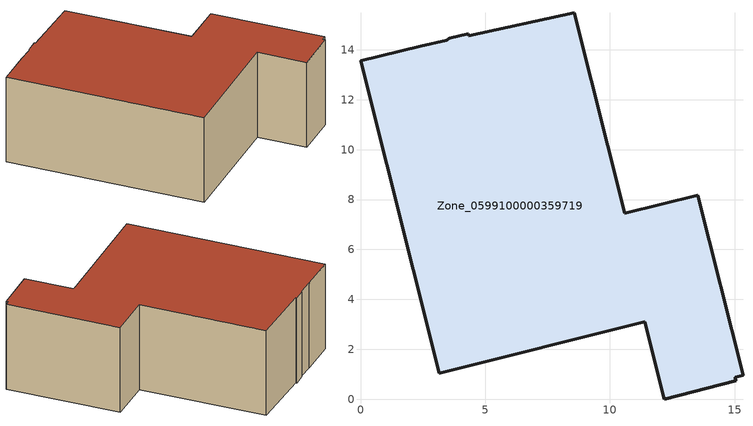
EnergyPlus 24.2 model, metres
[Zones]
Zone_0599100000359719
 floor ground (C_G): 15.33,0.95 15.01,0.87 15.04,0.73 12.17,0 11.39,3.11 3.16,1.03 0,13.57 2.4,14.15 3.46,14.38 3.56,14.46 4.33,14.65 4.35,14.57 8.57,15.48 10.6,7.45 13.51,8.17 z0
 wall outside (C_F): 2.4,14.15 0,13.57 3.16,1.03 11.39,3.11 12.17,0 15.04,0.73 15.01,0.87 15.33,0.95 13.51,8.17 10.6,7.45 8.57,15.48 4.35,14.57 4.33,14.65 3.56,14.46 3.46,14.38 2.4,14.15 z0:5.92
 roof outside (C_R): 12.17,0 15.04,0.73 15.01,0.87 15.33,0.95 13.51,8.17 10.6,7.45 8.57,15.48 4.35,14.57 4.33,14.65 3.56,14.46 3.46,14.38 2.4,14.15 0,13.57 3.16,1.03 11.39,3.11 z5.92
[BUILDING]
Pand.0599100000359719: North Axis=0; Terrain=City; Loads Convergence Tolerance Value=0.04; Temperature Convergence Tolerance Value=0.4; Solar Distribution=FullExterior; Maximum Number of Warmup Days=25; Minimum Number of Warmup Days=1
[Site:Location]
Rotterdam.The.Hague.AP_ZH_NLD Design_Conditions: Latitude=51.96; Longitude=4.45; Time Zone=1; Elevation=-4.5
[SITE:GROUNDTEMPERATURE:BUILDINGSURFACE]
18, 18, 18, 18, 18, 18, 18, 18, 18, 18, 18, 18
[MATERIAL] Thermal Absorptance=0.9; Solar Absorptance=0.7; Visible Absorptance=0.7
Name | Roughness | Thickness | Conductivity | Density | Specific Heat
G.D.1992-2005 | MediumSmooth | 0.15 | 0.06 | 540 | 1210
F.D.1992-2005 | Rough | 0.3 | 0.12 | 1920 | 840
R.D.1992-2005 | MediumRough | 0.2 | 0.08 | 1500 | 1000
[CONSTRUCTION]
C_G: G.D.1992-2005
C_F: F.D.1992-2005
C_R: R.D.1992-2005
[ZONE]
Zone_0599100000359719: Type=1; Multiplier=1; Ceiling Height=Autocalculate; Volume=Autocalculate; Floor Area=autocalculate; Part of Total Floor Area=Yes
[ZONEINFILTRATION:DESIGNFLOWRATE]
Infil_Zone_0599100000359719: Zone or ZoneList or Space or SpaceList=Zone_0599100000359719; Schedule=AlwaysOn; Design Flow Rate Calculation Method=Flow/Area; Flow Rate per Floor Area=0.0021; Constant Term Coefficient=1; Temperature Term Coefficient=0; Velocity Term Coefficient=0; Velocity Squared Term Coefficient=0
[HVACTEMPLATE:ZONE:IDEALLOADSAIRSYSTEM]
Zone_0599100000359719: Maximum Heating Supply Air Temperature=50; Minimum Cooling Supply Air Temperature=13; Maximum Heating Supply Air Humidity Ratio=0.0156; Minimum Cooling Supply Air Humidity Ratio=0.0077; Heating Limit=NoLimit; Cooling Limit=NoLimit; Dehumidification Control Type=ConstantSensibleHeatRatio; Cooling Sensible Heat Ratio=0.7; Dehumidification Setpoint=60; Humidification Control Type=None; Humidification Setpoint=30; Outdoor Air Method=None; Outdoor Air Flow Rate per Person=0.00944; Outdoor Air Flow Rate per Zone Floor Area=0; Outdoor Air Flow Rate per Zone=0; Demand Controlled Ventilation Type=None; Outdoor Air Economizer Type=NoEconomizer; Heat Recovery Type=None; Sensible Heat Recovery Effectiveness=0.7; Latent Heat Recovery Effectiveness=0.65
[ZONECONTROL:THERMOSTAT]
ThermostatControl_Zone_0599100000359719: Zone or ZoneList=Zone_0599100000359719; Control Type Schedule=DualSetpointControlType; Control 1=Thermostat_Zone_0599100000359719; Temperature Difference Between Cutout And Setpoint=0
[THERMOSTATSETPOINT:DUALSETPOINT]
Thermostat_Zone_0599100000359719: Heating Setpoint Temperature Schedule=HeatingSetpoint_Zone_0599100000359719; Cooling Setpoint Temperature Schedule=CoolingSetpoint_Zone_0599100000359719
[SCHEDULE:COMPACT]
HeatingSetpoint_Zone_0599100000359719: Through: 12/31, For: AllDays, Until: 24:00, 21
CoolingSetpoint_Zone_0599100000359719: Through: 12/31, For: AllDays, Until: 24:00, 24
DualSetpointControlType: Through: 12/31, For: AllDays, Until: 24:00, 4
AlwaysOn: Through: 12/31, For: AllDays, Until: 24:00, 1
